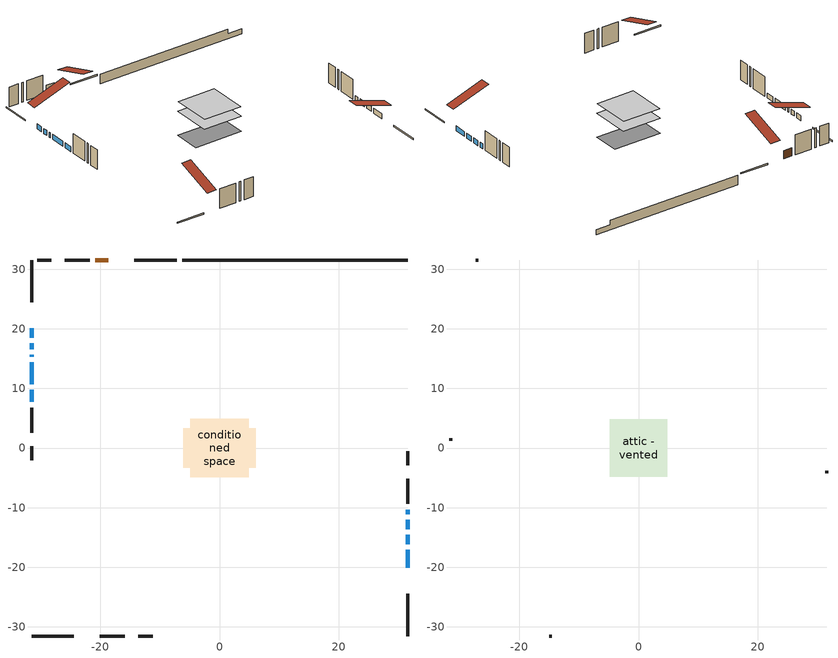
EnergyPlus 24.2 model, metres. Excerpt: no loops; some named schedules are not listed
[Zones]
conditioned space
 floor outside (Floor1 construction): -1.2,-1.2 -1.2,1.2 1.2,1.2 1.2,-1.2 z1.42
 floor adiabatic (AdiabaticFloorConstruction): -4.92,-4.92 -4.92,4.92 4.92,4.92 4.92,-4.92 z3.86
 floor foundation (Slab1 construction): -6.1,-3.35 -6.1,3.35 6.1,3.35 6.1,-3.35 z-0.94
 wall outside (RimJoist1 construction): -7.19,31.53 -14.28,31.53 / -31.53,-31.53 -24.44,-31.53 / -31.53,31.53 -31.53,24.44 / 31.53,-31.53 31.53,-24.44 z1.42:1.72
 wall outside (AdiabaticWallConstruction 1): -18.62,31.53 -20.8,31.53 z1.42:3.45
 wall outside (AdiabaticWallConstruction): 31.53,-20.1 31.53,-17.05 / -31.53,20.1 -31.53,18.47 / -31.53,17.55 -31.53,16.53 / 31.53,-16.13 31.53,-14.51 / 31.53,-13.59 31.53,-12.06 / -31.53,15.6 -31.53,15.27 / -31.53,14.34 -31.53,10.67 / -31.53,9.74 -31.53,7.72 / 31.53,-11.13 31.53,-10.31 z1.42:2.64
 wall outside (Wall1 construction): -21.73,31.53 -25.92,31.53 / -20.1,-31.53 -15.91,-31.53 / -31.53,6.79 -31.53,2.59 / 31.53,-9.39 31.53,-5.19 z1.42:6.3
 wall outside (Wall3 construction): -28.24,31.53 -30.6,31.53 / -13.59,-31.53 -11.23,-31.53 / -31.53,0.28 -31.53,-2.08 / 31.53,-2.88 31.53,-0.51 z1.42:6.3
 wall foundation (FoundationWall1 construction): -6.27,31.53,-0.94 -6.27,31.53,1.42 27.75,31.53,1.42 27.75,31.53,0.3 31.53,31.53,0.3 31.53,31.53,-0.94
 window (WindowConstruction): 31.53,-20.1 31.53,-17.05 z1.42:2.64
 window (WindowConstruction 7): -31.53,20.1 -31.53,18.48 z1.42:2.64
 window (WindowConstruction 8): -31.53,17.55 -31.53,16.53 z1.42:2.64
 window (WindowConstruction 1): 31.53,-16.12 31.53,-14.52 z1.42:2.64
 window (WindowConstruction 2): 31.53,-13.59 31.53,-12.06 z1.42:2.64
 window (WindowConstruction 3): -31.53,15.6 -31.53,15.27 z1.42:2.64
 window (WindowConstruction 4): -31.53,14.34 -31.53,10.67 z1.42:2.64
 window (WindowConstruction 5): -31.53,9.74 -31.53,7.72 z1.42:2.64
 window (WindowConstruction 6): 31.53,-11.13 31.53,-10.32 z1.42:2.64
 door (Door): -18.62,31.53 -20.8,31.53 z1.42:3.45
 ceiling adiabatic (AdiabaticFloorConstruction): 4.92,-4.92 4.92,4.92 -4.92,4.92 -4.92,-4.92 z3.86
attic - vented
 floor to conditioned space (Floor2 construction Reversed): -4.83,-4.83 -4.83,4.83 4.83,4.83 4.83,-4.83 z6.3
 wall outside (Wall2 construction): -26.85,31.53 -27.31,31.53 / -14.98,-31.53 -14.52,-31.53 / -31.53,1.66 -31.53,1.21 / 31.53,-4.26 31.53,-3.8 z1.42:6.3
 roof outside (Roof1 construction): -17.69,31.53,6.3 -17.69,22.12,9.43 -15.21,22.12,9.43 -15.21,31.53,6.3; -21.03,-31.53,6.3 -21.03,-22.12,9.43 -23.51,-22.12,9.43 -23.51,-31.53,6.3; -31.53,21.03,6.3 -22.12,21.03,9.43 -22.12,23.51,9.43 -31.53,23.51,6.3; 31.53,-21.03,6.3 22.12,-21.03,9.43 22.12,-23.51,9.43 31.53,-23.51,6.3
[Building]
Building 1: Terrain=Suburbs
[Site:Location]
Saskatoon Intl AP_SK: Latitude {deg}=52.17; Longitude {deg}=-106.7; Time Zone {hr}=-6; Elevation {m}=504; Keep Site Location Information=Yes
[Site:GroundTemperature:Shallow]
-3.29371, -5.9198, -6.13011, -4.88389, 0.118965, 5.09852, 9.41553, 12.1502, 12.3826, 10.1583, 5.95142, 1.12462
[Site:WaterMainsTemperature]
Calculation Method=Schedule; Temperature Schedule=mains temperature schedule
[Material] Roughness=Rough; Thermal Absorptance=0.9
Name | Thickness {m} | Conductivity {W/m-K} | Density {kg/m3} | Specific Heat {J/kg-K} | Solar Absorptance | Visible Absorptance
asphalt or fiberglass shingles | 0.00635 | 0.162714 | 1121.4 | 1465.45 | 0.84 | 0.84
ceiling loosefill ins | 0.254 | 0.0480833 | 16.02 | 1046.75 | 0.7 | 0.7
ceiling stud and cavity | 0.1397 | 0.198342 | 65.682 | 1177.47 | 0.7 | 0.7
concrete 4.0 in. | 0.1016 | 1.803125 | 2242.8 | 837.4 | 0.7 | 0.7
concrete 8.0 in. | 0.2032 | 1.803125 | 2242.8 | 837.4 | 0.7 | 0.7
door material | 0.04445 | 0.0451087 | 512.64 | 1214.23 | 0.7 | 0.7
exterior vertical ins | 0.0427865 | 0.029427 | 32.04 | 1214.23 | 0.7 | 0.7
floor covering | 0.0127 | 0.0433444 | 54.468 | 1339.84 | 0.6 | 0.6
floor rigid ins | 0.051816 | 0.029427 | 32.04 | 1214.23 | 0.7 | 0.7
floor rigid ins 1; wall rigid ins | 0.512978 | 0.029427 | 32.04 | 1214.23 | 0.7 | 0.7
floor stud and cavity | 0.1397 | 0.574091 | 92.3553 | 1139.71 | 0.7 | 0.7
floor stud and cavity 1 | 0.1397 | 1.75129 | 37.0049 | 1207.88 | 0.7 | 0.7
furniture material conditioned space 1 | 0.1524 | 0.115458 | 640.8 | 1214.23 | 0.6 | 0.6
gypsum board | 0.0127 | 0.160291 | 801 | 837.4 | 0.6 | 0.6
gypsum board 1 | 0.0127 | 0.160291 | 801 | 837.4 | 0.7 | 0.7
osb sheathing 0.5 in. | 0.0127 | 0.115458 | 512.64 | 1214.23 | 0.7 | 0.7
osb sheathing 0.75 in. | 0.01905 | 0.115458 | 512.64 | 1214.23 | 0.7 | 0.7
osb sheathing 2.0 in. | 0.0508 | 0.115458 | 512.64 | 1214.23 | 0.7 | 0.7
rim joist stud and cavity | 0.0508 | 0.0310022 | 125.044 | 1163.47 | 0.6 | 0.6
wall stud and cavity | 0.1397 | 0.0930111 | 139.0536 | 1170.24 | 0.7 | 0.7
wall stud and cavity 1 | 0.0889 | 6.1454 | 50.32683 | 1063.81 | 0.6 | 0.6
wall stud and cavity 2 | 0.1397 | 0.0985229 | 139.0536 | 1170.24 | 0.7 | 0.7
wall stud and cavity 3 | 0.0889 | 0.380278 | 52.3479 | 1209.89 | 0.7 | 0.7
wall stud and cavity 4 | 0.0889 | 0.391764 | 83.0341 | 1211.67 | 0.7 | 0.7
wood siding | 0.0254 | 0.102417 | 544.68 | 1172.36 | 0 | 0
wood siding 1 | 0.00254 | 0.102417 | 544.68 | 1172.36 | 0 | 0
wood siding 2; wood siding 3; wood siding 4 | 0.0254 | 0.102417 | 544.68 | 1172.36 | 0.7 | 0.7
[WindowMaterial:SimpleGlazingSystem]
Name | U-Factor {W/m2-K} | Solar Heat Gain Coefficient
WindowMaterial | 2.82821 | 0.59
WindowMaterial 1 | 2.13833 | 0.58
WindowMaterial 2 | 2.06793 | 0.6
WindowMaterial 3 | 3.03659 | 0.55
WindowMaterial 4 | 2.87988 | 0.7
WindowMaterial 5 | 2.10767 | 0.59
WindowMaterial 6 | 2.14458 | 0.58
WindowMaterial 7 | 2.12187 | 0.58
[Construction]
AdiabaticFloorConstruction: floor stud and cavity 1, floor rigid ins 1, osb sheathing 0.75 in., floor covering
AdiabaticWallConstruction: wood siding 3, wall rigid ins, wall stud and cavity 3, gypsum board
AdiabaticWallConstruction 1: wood siding 4, wall rigid ins, wall stud and cavity 3, gypsum board
Door: door material
Floor1 construction: floor stud and cavity, floor rigid ins, osb sheathing 0.75 in., floor covering
Floor2 construction Reversed: gypsum board, ceiling stud and cavity, ceiling loosefill ins
FoundationWall1 construction: concrete 8.0 in., gypsum board 1
furniture construction conditioned space 1: furniture material conditioned space 1
PartitionWallConstruction: gypsum board, wall stud and cavity 4, gypsum board
RimJoist1 construction: wood siding 2, osb sheathing 2.0 in., rim joist stud and cavity
Roof1 construction: asphalt or fiberglass shingles
Slab1 construction: concrete 4.0 in.
Wall1 construction: wood siding, osb sheathing 0.5 in., wall stud and cavity, gypsum board
Wall2 construction: wood siding 1, wall stud and cavity 1
Wall3 construction: wood siding, osb sheathing 0.5 in., wall stud and cavity 2, gypsum board
WindowConstruction: WindowMaterial
WindowConstruction 1: WindowMaterial 1
WindowConstruction 2: WindowMaterial 2
WindowConstruction 3: WindowMaterial 3
WindowConstruction 4: WindowMaterial 4
WindowConstruction 5: WindowMaterial 5
WindowConstruction 6; WindowConstruction 7: WindowMaterial 6
WindowConstruction 8: WindowMaterial 7
[Zone] Multiplier=1; Part of Total Floor Area=Yes
Name | Volume {m3}
attic - vented | 47.551
conditioned space | 446.6
[Space]
Name | Zone | Volume {m3}
attic - vented 1 | attic - vented | 47.551
conditioned space 1 | conditioned space | 446.6
[ZoneInfiltration:EffectiveLeakageArea]
infil attic - vented 1: Zone or Space=attic - vented 1; Schedule=Always On Discrete; Effective Air Leakage Area {cm2}=3201.26; Stack Coefficient=0.00055728; Wind Coefficient=1.59499e-05
[ZoneMixing]
whole house fan mix: Zone or Space=attic - vented; Schedule=Always On Continuous; Design Flow Rate Calculation Method=Flow/Zone; Design Flow Rate {m3/s}=0; Source Zone or Space=conditioned space
[SurfaceProperty:ExposedFoundationPerimeter]
Slab1: Exposed Perimeter Calculation Method=TotalExposedPerimeter; Total Exposed Perimeter {m}=37.795
[InternalMass] Zone or ZoneList=conditioned space; Space or SpaceList=conditioned space 1
Name | Construction | Surface Area {m2}
furniture mass conditioned space 1 | furniture construction conditioned space 1 | 73.7639
partition wall mass | PartitionWallConstruction | 184.41
[Lights]
interior lighting: Zone or ZoneList or Space or SpaceList=conditioned space 1; Schedule=interior lighting schedule; Design Level Calculation Method=LightingLevel; Lighting Level {W}=343.2; Return Air Fraction=0; Fraction Radiant=0.6; Fraction Visible=0.2; Fraction Replaceable=1
[People]
occupants: Zone or ZoneList or Space or SpaceList=conditioned space 1; Number of People Schedule=occupants schedule; Number of People Calculation Method=People; Number of People=3; Fraction Radiant=0.314171; Sensible Heat Fraction=0.56303; Activity Level Schedule=occupants activity schedule; Carbon Dioxide Generation Rate {m3/s-W}=0; Enable ASHRAE 55 Comfort Warnings=No; Mean Radiant Temperature Calculation Type=EnclosureAveraged
[ElectricEquipment] Zone or ZoneList or Space or SpaceList=conditioned space 1; Design Level Calculation Method=EquipmentLevel
Name | Schedule | Design Level {W} | Fraction Latent | Fraction Radiant | Fraction Lost
clothes dryer | clothes dryer schedule | 140.772 | 0.015 | 0.081 | 0.85
clothes washer | clothes washer schedule | 32.1985 | 0.03 | 0.162 | 0.7
cooking range | cooking range schedule | 215.147 | 0.08 | 0.432 | 0.2
dishwasher | dishwasher schedule | 66.8632 | 0.3 | 0.18 | 0.4
fridge | fridge schedule | 72.9452 | 0 | 0.6 | 0
mech vent house fan | mech vent house fan schedule | 0 | 0 | 0 | 1
mech vent house fan cfis | mech vent house fan cfis schedule | 0 | 0 | 0 | 0
misc plug loads | misc plug loads schedule | 494.7 | 0.045 | 0.513 | 0.1
whole house fan | Always On Discrete | 0 | 0 | 0 | 1
[OtherEquipment] Zone or ZoneList or Space or SpaceList=conditioned space 1; Design Level Calculation Method=EquipmentLevel
Name | Fuel Type | Schedule | Design Level {W} | Fraction Latent | Fraction Radiant | Fraction Lost
clothes dryer 1 | Electricity | clothes dryer schedule | 0 | 0.015 | 0.081 | 0.85
cooking range 1 | Electricity | cooking range schedule | 0 | 0.08 | 0.432 | 0.2
general water use latent | None | general water use schedule | 62.594 | 1 | 0 | 0
general water use sensible | None | general water use schedule | -61.6891 | 0 | 0.6 | 0
mech vent house fan latent load | None | Always On Discrete | 0 | 1 | 0 | 0
mech vent house fan sensible load | None | Always On Discrete | 0 | 0 | 0 | 0
water heater energy adjustment1 | NaturalGas | Always On Discrete | 0.01 | 0 | 0 | 1
[ZoneInfiltration:DesignFlowRate] Zone or ZoneList or Space or SpaceList=conditioned space 1; Schedule=Always On Discrete; Design Flow Rate Calculation Method=Flow/Zone; Design Flow Rate {m3/s}=0
infil flow; natural vent flow; whole house fan flow
[AvailabilityManager:Scheduled]
central ac and furnace airloop Availability Manager: Schedule=Always On Discrete
[Foundation:Kiva]
Foundation Kiva 1: Initial Indoor Air Temperature {C}=21; Wall Height Above Grade {m}=1.42; Wall Depth Below Slab {m}=0.2032; Custom Block Material Name 1=exterior vertical ins; Custom Block Depth 1 {m}=2.36001; Custom Block X Position 1 {m}=0.2159; Custom Block Z Position 1 {m}=0
[Foundation:Kiva:Settings]
Soil Conductivity {W/m-K}=0.849921; Soil Density {kg/m3}=1842.3; Soil Specific Heat {J/kg-K}=418.7; Ground Solar Absorptivity=0.9; Ground Thermal Absorptivity=0.9; Ground Surface Roughness {m}=0.03; Far-Field Width {m}=40; Deep-Ground Boundary Condition=ZeroFlux; Deep-Ground Depth {m}=40; Minimum Cell Dimension {m}=0.2; Maximum Cell Growth Coefficient=3; Simulation Timestep=Timestep
[Exterior:Lights]
exterior lighting: Schedule=exterior lighting schedule; Design Level {W}=75.6
[EnergyManagementSystem:GlobalVariable]
central_ac_and_furnace_airloop_Fan_RTF
infil_program_Qfan
infil_program_Qinf
natural_vent_program_Qnv
natural_vent_program_Qwhf
[EnergyManagementSystem:Sensor]
Name | Output:Variable or Output:Meter Index Key | Output:Variable or Output:Meter
airflow_gain | infil flow | Infiltration Sensible Heat Gain Energy
airflow_gain_1 | natural vent flow | Infiltration Sensible Heat Gain Energy
airflow_gain_2 | whole house fan flow | Infiltration Sensible Heat Gain Energy
airflow_loss | infil flow | Infiltration Sensible Heat Loss Energy
airflow_loss_1 | natural vent flow | Infiltration Sensible Heat Loss Energy
airflow_loss_2 | whole house fan flow | Infiltration Sensible Heat Loss Energy
clg_load_cond |  | Cooling:EnergyTransfer:Zone:CONDITIONED SPACE
clg_sp_s; clg_sp_s_1 | cooling setpoint | Schedule Value
clothes_dryer_exhaust_0_sch_s | clothes dryer exhaust 0 schedule | Schedule Value
cool_season | cooling season schedule | Schedule Value
htg_load_cond |  | Heating:EnergyTransfer:Zone:CONDITIONED SPACE
htg_sp_s; htg_sp_s_1 | heating setpoint | Schedule Value
ig_ee_conv | clothes dryer | Electric Equipment Convective Heating Energy
ig_ee_conv_2 | cooking range | Electric Equipment Convective Heating Energy
ig_ee_conv_4 | fridge | Electric Equipment Convective Heating Energy
ig_ee_conv_5 | misc plug loads | Electric Equipment Convective Heating Energy
ig_ee_conv_6 | whole house fan | Electric Equipment Convective Heating Energy
ig_ee_rad | clothes dryer | Electric Equipment Radiant Heating Energy
ig_ee_rad_2 | cooking range | Electric Equipment Radiant Heating Energy
ig_ee_rad_4 | fridge | Electric Equipment Radiant Heating Energy
ig_ee_rad_5 | misc plug loads | Electric Equipment Radiant Heating Energy
ig_ee_rad_6 | whole house fan | Electric Equipment Radiant Heating Energy
ig_lgt_conv | interior lighting | Lights Convective Heating Energy
ig_lgt_rad | interior lighting | Lights Radiant Heating Energy
ig_lgt_vis | interior lighting | Lights Visible Radiation Heating Energy
ig_oe_conv | clothes dryer 1 | Other Equipment Convective Heating Energy
ig_oe_conv_1 | cooking range 1 | Other Equipment Convective Heating Energy
ig_oe_conv_2 | general water use latent | Other Equipment Convective Heating Energy
ig_oe_conv_3 | general water use sensible | Other Equipment Convective Heating Energy
ig_oe_conv_4 | water heater energy adjustment1 | Other Equipment Convective Heating Energy
ig_oe_rad | clothes dryer 1 | Other Equipment Radiant Heating Energy
ig_oe_rad_1 | cooking range 1 | Other Equipment Radiant Heating Energy
ig_oe_rad_2 | general water use latent | Other Equipment Radiant Heating Energy
ig_oe_rad_3 | general water use sensible | Other Equipment Radiant Heating Energy
ig_oe_rad_4 | water heater energy adjustment1 | Other Equipment Radiant Heating Energy
ig_ppl_conv | occupants | People Convective Heating Energy
ig_ppl_rad | occupants | People Radiant Heating Energy
im_conv | furniture mass conditioned space 1 | Surface Inside Face Convection Heat Gain Energy
im_conv_1 | partition wall mass | Surface Inside Face Convection Heat Gain Energy
im_ig | furniture mass conditioned space 1 | Surface Inside Face Internal Gains Radiation Heat Gain Energy
im_ig_1 | partition wall mass | Surface Inside Face Internal Gains Radiation Heat Gain Energy
im_lgt | furniture mass conditioned space 1 | Surface Inside Face Lights Radiation Heat Gain Energy
im_lgt_1 | partition wall mass | Surface Inside Face Lights Radiation Heat Gain Energy
im_sol | furniture mass conditioned space 1 | Surface Inside Face Solar Radiation Heat Gain Energy
im_sol_1 | partition wall mass | Surface Inside Face Solar Radiation Heat Gain Energy
im_surf | furniture mass conditioned space 1 | Surface Inside Face Net Surface Thermal Radiation Heat Gain Energy
im_surf_1 | partition wall mass | Surface Inside Face Net Surface Thermal Radiation Heat Gain Energy
mv_conv | mech vent house fan | Electric Equipment Convective Heating Energy
mv_conv_1 | mech vent house fan cfis | Electric Equipment Convective Heating Energy
mv_conv_2 | mech vent house fan latent load | Other Equipment Convective Heating Energy
mv_conv_3 | mech vent house fan sensible load | Other Equipment Convective Heating Energy
mv_rad | mech vent house fan | Electric Equipment Radiant Heating Energy
mv_rad_1 | mech vent house fan cfis | Electric Equipment Radiant Heating Energy
mv_rad_2 | mech vent house fan latent load | Other Equipment Radiant Heating Energy
mv_rad_3 | mech vent house fan sensible load | Other Equipment Radiant Heating Energy
natural_vent_s | natural vent schedule | Schedule Value
out_pb_s |  | Site Outdoor Air Barometric Pressure
out_wt_s |  | Site Outdoor Air Humidity Ratio
site_vw_s |  | Site Wind Speed
ss_back_out | Window1 | Surface Window Shortwave from Zone Back Out Window Heat Transfer Rate
ss_back_out_1 | Window10 | Surface Window Shortwave from Zone Back Out Window Heat Transfer Rate
ss_back_out_2 | Window12 | Surface Window Shortwave from Zone Back Out Window Heat Transfer Rate
ss_back_out_3 | Window2 | Surface Window Shortwave from Zone Back Out Window Heat Transfer Rate
ss_back_out_4 | Window4 | Surface Window Shortwave from Zone Back Out Window Heat Transfer Rate
ss_back_out_5 | Window5 | Surface Window Shortwave from Zone Back Out Window Heat Transfer Rate
ss_back_out_6 | Window6 | Surface Window Shortwave from Zone Back Out Window Heat Transfer Rate
ss_back_out_7 | Window7 | Surface Window Shortwave from Zone Back Out Window Heat Transfer Rate
ss_back_out_8 | Window9 | Surface Window Shortwave from Zone Back Out Window Heat Transfer Rate
ss_conv | Door1 | Surface Inside Face Convection Heat Gain Energy
ss_conv_1 | Window1 | Surface Inside Face Convection Heat Gain Energy
ss_conv_2 | Window10 | Surface Inside Face Convection Heat Gain Energy
ss_conv_3 | Window12 | Surface Inside Face Convection Heat Gain Energy
ss_conv_4 | Window2 | Surface Inside Face Convection Heat Gain Energy
ss_conv_5 | Window4 | Surface Inside Face Convection Heat Gain Energy
ss_conv_6 | Window5 | Surface Inside Face Convection Heat Gain Energy
ss_conv_7 | Window6 | Surface Inside Face Convection Heat Gain Energy
ss_conv_8 | Window7 | Surface Inside Face Convection Heat Gain Energy
ss_conv_9 | Window9 | Surface Inside Face Convection Heat Gain Energy
ss_ig | Door1 | Surface Inside Face Internal Gains Radiation Heat Gain Energy
ss_ig_1 | Window1 | Surface Inside Face Internal Gains Radiation Heat Gain Energy
ss_ig_2 | Window10 | Surface Inside Face Internal Gains Radiation Heat Gain Energy
ss_ig_3 | Window12 | Surface Inside Face Internal Gains Radiation Heat Gain Energy
ss_ig_4 | Window2 | Surface Inside Face Internal Gains Radiation Heat Gain Energy
ss_ig_5 | Window4 | Surface Inside Face Internal Gains Radiation Heat Gain Energy
ss_ig_6 | Window5 | Surface Inside Face Internal Gains Radiation Heat Gain Energy
ss_ig_7 | Window6 | Surface Inside Face Internal Gains Radiation Heat Gain Energy
ss_ig_8 | Window7 | Surface Inside Face Internal Gains Radiation Heat Gain Energy
ss_ig_9 | Window9 | Surface Inside Face Internal Gains Radiation Heat Gain Energy
ss_lgt | Door1 | Surface Inside Face Lights Radiation Heat Gain Energy
ss_sol | Door1 | Surface Inside Face Solar Radiation Heat Gain Energy
ss_surf | Door1 | Surface Inside Face Net Surface Thermal Radiation Heat Gain Energy
ss_surf_1 | Window1 | Surface Inside Face Net Surface Thermal Radiation Heat Gain Energy
ss_surf_2 | Window10 | Surface Inside Face Net Surface Thermal Radiation Heat Gain Energy
ss_surf_3 | Window12 | Surface Inside Face Net Surface Thermal Radiation Heat Gain Energy
ss_surf_4 | Window2 | Surface Inside Face Net Surface Thermal Radiation Heat Gain Energy
ss_surf_5 | Window4 | Surface Inside Face Net Surface Thermal Radiation Heat Gain Energy
ss_surf_6 | Window5 | Surface Inside Face Net Surface Thermal Radiation Heat Gain Energy
ss_surf_7 | Window6 | Surface Inside Face Net Surface Thermal Radiation Heat Gain Energy
ss_surf_8 | Window7 | Surface Inside Face Net Surface Thermal Radiation Heat Gain Energy
ss_surf_9 | Window9 | Surface Inside Face Net Surface Thermal Radiation Heat Gain Energy
ss_trans_in | Window1 | Surface Window Transmitted Solar Radiation Rate
ss_trans_in_1 | Window10 | Surface Window Transmitted Solar Radiation Rate
ss_trans_in_2 | Window12 | Surface Window Transmitted Solar Radiation Rate
ss_trans_in_3 | Window2 | Surface Window Transmitted Solar Radiation Rate
ss_trans_in_4 | Window4 | Surface Window Transmitted Solar Radiation Rate
ss_trans_in_5 | Window5 | Surface Window Transmitted Solar Radiation Rate
ss_trans_in_6 | Window6 | Surface Window Transmitted Solar Radiation Rate
ss_trans_in_7 | Window7 | Surface Window Transmitted Solar Radiation Rate
ss_trans_in_8 | Window9 | Surface Window Transmitted Solar Radiation Rate
ss_trans_out | Window1 | Surface Inside Face Initial Transmitted Diffuse Transmitted Out Window Solar Radiation Rate
ss_trans_out_1 | Window10 | Surface Inside Face Initial Transmitted Diffuse Transmitted Out Window Solar Radiation Rate
ss_trans_out_2 | Window12 | Surface Inside Face Initial Transmitted Diffuse Transmitted Out Window Solar Radiation Rate
ss_trans_out_3 | Window2 | Surface Inside Face Initial Transmitted Diffuse Transmitted Out Window Solar Radiation Rate
ss_trans_out_4 | Window4 | Surface Inside Face Initial Transmitted Diffuse Transmitted Out Window Solar Radiation Rate
ss_trans_out_5 | Window5 | Surface Inside Face Initial Transmitted Diffuse Transmitted Out Window Solar Radiation Rate
ss_trans_out_6 | Window6 | Surface Inside Face Initial Transmitted Diffuse Transmitted Out Window Solar Radiation Rate
ss_trans_out_7 | Window7 | Surface Inside Face Initial Transmitted Diffuse Transmitted Out Window Solar Radiation Rate
ss_trans_out_8 | Window9 | Surface Inside Face Initial Transmitted Diffuse Transmitted Out Window Solar Radiation Rate
s_conv | Floor1 | Surface Inside Face Convection Heat Gain Energy
s_conv_1 | Floor2 | Surface Inside Face Convection Heat Gain Energy
s_conv_10 | Wall1:0 | Surface Inside Face Convection Heat Gain Energy
s_conv_11 | Wall1:180 | Surface Inside Face Convection Heat Gain Energy
s_conv_12 | Wall1:270 | Surface Inside Face Convection Heat Gain Energy
s_conv_13 | Wall1:90 | Surface Inside Face Convection Heat Gain Energy
s_conv_14 | Wall3:0 | Surface Inside Face Convection Heat Gain Energy
s_conv_15 | Wall3:180 | Surface Inside Face Convection Heat Gain Energy
s_conv_16 | Wall3:270 | Surface Inside Face Convection Heat Gain Energy
s_conv_17 | Wall3:90 | Surface Inside Face Convection Heat Gain Energy
s_conv_2 | FoundationWall1 | Surface Inside Face Convection Heat Gain Energy
s_conv_3 | inferred conditioned ceiling | Surface Inside Face Convection Heat Gain Energy
s_conv_4 | inferred conditioned floor | Surface Inside Face Convection Heat Gain Energy
s_conv_5 | RimJoist1:0 | Surface Inside Face Convection Heat Gain Energy
s_conv_6 | RimJoist1:180 | Surface Inside Face Convection Heat Gain Energy
s_conv_7 | RimJoist1:270 | Surface Inside Face Convection Heat Gain Energy
s_conv_8 | RimJoist1:90 | Surface Inside Face Convection Heat Gain Energy
s_conv_9 | Slab1 | Surface Inside Face Convection Heat Gain Energy
s_ig | Floor1 | Surface Inside Face Internal Gains Radiation Heat Gain Energy
s_ig_1 | Floor2 | Surface Inside Face Internal Gains Radiation Heat Gain Energy
s_ig_10 | Wall1:0 | Surface Inside Face Internal Gains Radiation Heat Gain Energy
s_ig_11 | Wall1:180 | Surface Inside Face Internal Gains Radiation Heat Gain Energy
s_ig_12 | Wall1:270 | Surface Inside Face Internal Gains Radiation Heat Gain Energy
s_ig_13 | Wall1:90 | Surface Inside Face Internal Gains Radiation Heat Gain Energy
s_ig_14 | Wall3:0 | Surface Inside Face Internal Gains Radiation Heat Gain Energy
s_ig_15 | Wall3:180 | Surface Inside Face Internal Gains Radiation Heat Gain Energy
s_ig_16 | Wall3:270 | Surface Inside Face Internal Gains Radiation Heat Gain Energy
s_ig_17 | Wall3:90 | Surface Inside Face Internal Gains Radiation Heat Gain Energy
s_ig_2 | FoundationWall1 | Surface Inside Face Internal Gains Radiation Heat Gain Energy
s_ig_3 | inferred conditioned ceiling | Surface Inside Face Internal Gains Radiation Heat Gain Energy
s_ig_4 | inferred conditioned floor | Surface Inside Face Internal Gains Radiation Heat Gain Energy
s_ig_5 | RimJoist1:0 | Surface Inside Face Internal Gains Radiation Heat Gain Energy
s_ig_6 | RimJoist1:180 | Surface Inside Face Internal Gains Radiation Heat Gain Energy
s_ig_7 | RimJoist1:270 | Surface Inside Face Internal Gains Radiation Heat Gain Energy
s_ig_8 | RimJoist1:90 | Surface Inside Face Internal Gains Radiation Heat Gain Energy
s_ig_9 | Slab1 | Surface Inside Face Internal Gains Radiation Heat Gain Energy
s_lgt | Floor1 | Surface Inside Face Lights Radiation Heat Gain Energy
s_lgt_1 | Floor2 | Surface Inside Face Lights Radiation Heat Gain Energy
s_lgt_10 | Wall1:0 | Surface Inside Face Lights Radiation Heat Gain Energy
s_lgt_11 | Wall1:180 | Surface Inside Face Lights Radiation Heat Gain Energy
s_lgt_12 | Wall1:270 | Surface Inside Face Lights Radiation Heat Gain Energy
s_lgt_13 | Wall1:90 | Surface Inside Face Lights Radiation Heat Gain Energy
s_lgt_14 | Wall3:0 | Surface Inside Face Lights Radiation Heat Gain Energy
s_lgt_15 | Wall3:180 | Surface Inside Face Lights Radiation Heat Gain Energy
s_lgt_16 | Wall3:270 | Surface Inside Face Lights Radiation Heat Gain Energy
s_lgt_17 | Wall3:90 | Surface Inside Face Lights Radiation Heat Gain Energy
s_lgt_2 | FoundationWall1 | Surface Inside Face Lights Radiation Heat Gain Energy
s_lgt_3 | inferred conditioned ceiling | Surface Inside Face Lights Radiation Heat Gain Energy
s_lgt_4 | inferred conditioned floor | Surface Inside Face Lights Radiation Heat Gain Energy
s_lgt_5 | RimJoist1:0 | Surface Inside Face Lights Radiation Heat Gain Energy
